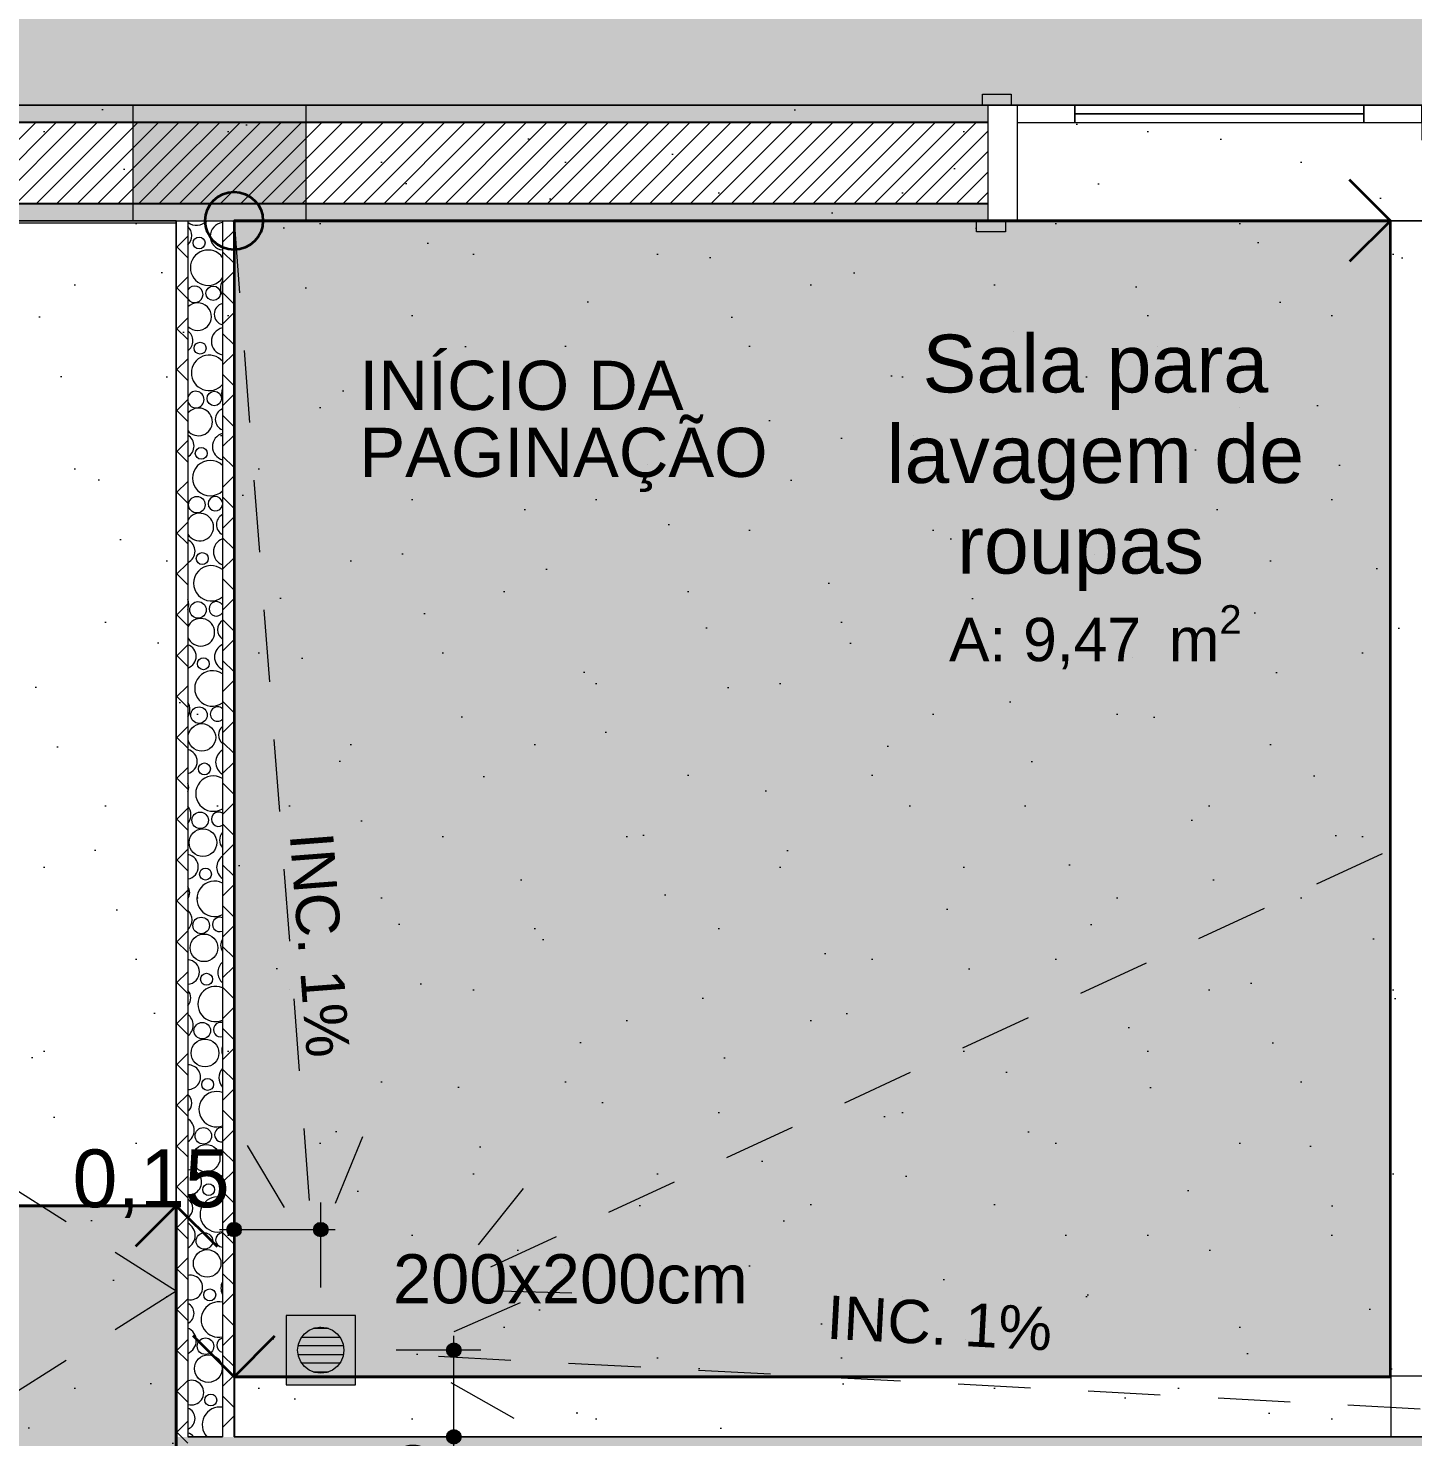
# Model space of a CAD drawing. Header units: metres. Extents: x -77 to -41.1, y -68 to -27.7.
# Drawn here: x -63.72 to -61.325, y -34.904 to -32.466 of the extents above; entities that cross this region are included whole.
import ezdxf
from ezdxf.enums import TextEntityAlignment as Align

# ---------------------------------------------------------------- set-up
doc = ezdxf.new("R2010")
doc.units = ezdxf.units.M
doc.header["$MEASUREMENT"] = 0
doc.linetypes.add('HIDDEN2', pattern=[0.1875, 0.125, -0.0625])
for name, color, linetype in [('Concreto moldado in loco_Pilares.IFC Model', 7, 'Continuous'), ('COTAS PISOS', 7, 'Continuous'), ('PAREDE CONSTRUIR', 7, 'Continuous'), ('Portas Archicad', 7, 'Continuous'), ('ZONA', 7, 'Continuous')]:
    doc.layers.add(name, color=color, linetype=linetype)
for name, color, linetype, lineweight in [('Concreto moldado in loco_Pilares.IFC Model_Caneta_No__241', 7, 'Continuous', 13), ('Concreto moldado in loco_Pilares.IFC Model_Caneta_No__4', 7, 'Continuous', 20), ('LAJES.EST_Caneta_No__241', 7, 'Continuous', 13), ('LAJES.EST_Caneta_No__96', 252, 'Continuous', 0), ('NOTAS PISOS_Caneta_No__98', 7, 'Continuous', 0), ('PAREDE CONSTRUIR_Caneta_No__241', 7, 'Continuous', 13), ('PAREDE CONSTRUIR_Caneta_No__3', 7, 'Continuous', 25), ('PAREDE CONSTRUIR_Caneta_No__83', 84, 'Continuous', 0), ('PAREDE CONSTRUIR_Caneta_No__96', 252, 'Continuous', 0), ('PISO_Caneta_No__1', 7, 'Continuous', 35), ('PISO_Caneta_No__241', 7, 'Continuous', 13), ('Portas Archicad_Caneta_No__241', 7, 'Continuous', 13), ('Portas Archicad_Caneta_No__96', 252, 'Continuous', 0), ('RALO_Caneta_No__96', 252, 'Continuous', 0), ('Selos de Zona Archicad_Caneta_No__11', 7, 'Continuous', 5)]:
    doc.layers.add(name, color=color, linetype=linetype, lineweight=lineweight)
for name, color, linetype, lineweight, true_color in [('COTAS PISOS_Caneta_No__25', 7, 'Continuous', 13, 0x982312), ('LAJES.EST_Caneta_No__18', 7, 'Continuous', 0, 0xdfdfdf), ('LAJES.EST_Caneta_No__254', 7, 'Continuous', 0, 0xd1c9ad), ('NOTAS PISOS_Caneta_No__12', 7, 'Continuous', 0, 0x030303), ('PISO_Caneta_No__24', 7, 'Continuous', 40, 0x851f10), ('PISO_Caneta_No__97', 7, 'Continuous', 5, 0x6b6b6b), ('Portas Archicad_Caneta_No__9', 7, 'Continuous', 5, 0x020202), ('RALO_Caneta_No__19', 7, 'Continuous', 0, 0xe9e9e9), ('ZONA_Caneta_No__56', 7, 'Continuous', 0, 0xffe495)]:
    doc.layers.add(name, color=color, linetype=linetype, lineweight=lineweight, true_color=true_color)
doc.styles.add('GENERATED_STYLE_1', font='arial.ttf')
doc.dimstyles.new('GENERATED_STYLE__1', dxfattribs={"dimtxt": 0.1, "dimasz": 0.0475, "dimexe": 0.18, "dimexo": 0.1, "dimgap": 0, "dimtad": 1, "dimtih": 1, "dimtoh": 1, "dimzin": 0, "dimdsep": 46, "dimtxsty": 'GENERATED_STYLE_1', "dimblk": 'ARROWHEAD_11', "dimblk1": 'ARROWHEAD_11', "dimblk2": 'ARROWHEAD_11', "dimcen": 0.09, "dimclrd": 256, "dimclre": 256, "dimclrt": 256, "dimadec": 0, "dimazin": 0, "dimtfac": 1, "dimtdec": 4, "dimtmove": 0, "dimatfit": 3, "dimfxl": 0, "dimtolj": 1, "dimtzin": 0, "dimarcsym": 0})
doc.dimstyles.new('GENERATED_STYLE__2', dxfattribs={"dimtxt": 0.1, "dimasz": 0.0475, "dimexe": 0.18, "dimexo": 0.1, "dimgap": 0, "dimtad": 1, "dimzin": 0, "dimdsep": 46, "dimtxsty": 'GENERATED_STYLE_1', "dimblk": 'ARROWHEAD_11', "dimblk1": 'ARROWHEAD_11', "dimblk2": 'ARROWHEAD_11', "dimcen": 0.09, "dimclrd": 256, "dimclre": 256, "dimclrt": 256, "dimadec": 0, "dimazin": 0, "dimtfac": 1, "dimtdec": 4, "dimtmove": 0, "dimatfit": 3, "dimfxl": 0, "dimtolj": 1, "dimtzin": 0, "dimarcsym": 0})
pattern_1 = [(45, (0, 0.5), (-0.159099, 0.159099), [0, -0.15, 0, -0.225]), (110, (0.5, 0.5), (0.21143084, 0.07695453), [0, -0.11, 0, -0.19])]
pattern_2 = [(45, (0, 0), (-0.0176776695, 0.0176776695), [])]
pattern_3 = [(45, (0, 0), (-0.03535534, 0.03535534), []), (135, (0, 0), (0.03535534, 0.03535534), [])]

# ---------------------------------------------------------------- blocks, each defined once
blk = doc.blocks.new('Sala para lavagem de roupas_9_18_3', base_point=(-61.8743, -33.2682))
at = {"layer": 'Selos de Zona Archicad_Caneta_No__11', "color": 7, "lineweight": 5, "insert": (-61.8743, -32.9967), "char_height": 0.1, "width": 1, "attachment_point": 2, "line_spacing_factor": 0.940154, "style": 'GENERATED_STYLE_1'}
blk.add_mtext('\\A1;{\\pqc;\\pt0,0.55;\\fArial|b0|i0|c0|p0;\\W1.000000;Sala para lavagem de roupas\\fArial|b0|i0|c0|p0;\\W1.000000;\\A1{\\H.66x;\\S^  ;}\\fArial|b0|i0|c0|p0;\\W1.000000;\\fArial|b0|i0|c0|p0;\\W1.000000;\\A1{\\H.66x;\\S^  ;}}', dxfattribs=at)
at = {"layer": 'Selos de Zona Archicad_Caneta_No__11', "color": 7, "lineweight": 5, "insert": (-61.8743, -33.4648), "char_height": 0.075, "attachment_point": 2, "style": 'GENERATED_STYLE_1'}
blk.add_mtext('\\A1;{\\pqc;\\pt0,0.55;\\fArial|b0|i0|c0|p0;\\W1.000000;A: 9,47\\fArial|b0|i0|c0|p0;\\W1.000000;\\A1{\\H.66x;\\S^  ;}\\fArial|b0|i0|c0|p0;\\W1.000000; m\\fArial|b0|i0|c0|p0;\\W1.000000;\\A1{\\H.66x;\\S2^  ;}}', dxfattribs=at)
blk = doc.blocks.new('Sliding Door 26_5')
at = {"layer": 'Portas Archicad_Caneta_No__241', "color": 7, "linetype": 'Continuous', "lineweight": 13}
for p, q in [((-0.75, 0), (-0.76, 0)), ((-0.75, 0), (-0.76, 0)), ((-0.75, -0.03), (-0.75, 0)), ((-0.75, -0.03), (-0.75, 0)), ((0.75, -0.03), (0.75, 0)), ((0.75, -0.03), (0.75, 0)), ((0.75, 0), (0.76, 0)), ((0.75, 0), (0.76, 0)), ((-0.75, -0.17), (-0.75, -0.03)), ((-0.75, -0.17), (-0.75, -0.03)), ((0.75, -0.17), (0.75, -0.03)), ((0.75, -0.17), (0.75, -0.03)), ((-0.75, -0.2), (-0.75, -0.17)), ((-0.75, -0.2), (-0.75, -0.17)), ((0.75, -0.2), (0.75, -0.17)), ((0.75, -0.2), (0.75, -0.17)), ((-0.75, -0.2), (-0.77, -0.2)), ((-0.75, -0.2), (-0.77, -0.2)), ((0.75, -0.2), (0.77, -0.2)), ((0.75, -0.2), (0.77, -0.2))]:
    blk.add_line(p, q, dxfattribs=at)
at = {"layer": 'Portas Archicad_Caneta_No__9', "color": 18, "linetype": 'Continuous', "lineweight": 5, "true_color": 0x020202}
for p, q in [((-0.71, 0.019), (-0.76, 0.019)), ((-0.76, 0.019), (-0.76, 0)), ((-0.76, 0), (-0.71, 0)), ((-0.7, 0), (-0.75, 0)), ((-0.75, 0), (-0.75, -0.2)), ((-0.71, 0), (-0.71, 0.019)), ((-0.7, -0.2), (-0.7, 0)), ((0, 0), (0.1, 0)), ((0, -0.03), (0, 0)), ((0.1, 0), (0.1, -0.03)), ((0.6, -0.03), (0.6, 0)), ((0.6, 0), (0.7, 0)), ((0.75, 0), (0.7, 0)), ((0.7, 0), (0.7, -0.2)), ((0.7, 0), (0.7, -0.03)), ((0.76, 0.019), (0.71, 0.019)), ((0.71, 0.019), (0.71, 0)), ((0.71, 0), (0.76, 0)), ((0.75, -0.2), (0.75, 0)), ((0.76, 0), (0.76, 0.019)), ((0.1, -0.015), (0.6, -0.015)), ((-0.7, -0.03), (-0.6, -0.03)), ((-0.7, -0.06), (-0.7, -0.03)), ((-0.6, -0.03), (-0.6, -0.06)), ((-0.6, -0.045), (-0.1, -0.045)), ((-0.1, -0.06), (-0.1, -0.03)), ((-0.1, -0.03), (0, -0.03)), ((0.1, -0.03), (0, -0.03)), ((0, -0.03), (0, -0.06)), ((0.7, -0.03), (0.6, -0.03)), ((-0.6, -0.06), (-0.7, -0.06)), ((0, -0.06), (-0.1, -0.06)), ((-0.72, -0.2), (-0.77, -0.2)), ((-0.77, -0.2), (-0.77, -0.219)), ((-0.77, -0.219), (-0.72, -0.219)), ((-0.75, -0.2), (-0.7, -0.2)), ((-0.72, -0.219), (-0.72, -0.2)), ((0.7, -0.2), (0.75, -0.2)), ((0.77, -0.2), (0.72, -0.2)), ((0.72, -0.2), (0.72, -0.219)), ((0.72, -0.219), (0.77, -0.219)), ((0.77, -0.219), (0.77, -0.2))]:
    blk.add_line(p, q, dxfattribs=at)
at = {"layer": 'Portas Archicad_Caneta_No__9', "color": 18, "linetype": 'Continuous', "lineweight": 5, "true_color": 0x020202, "flags": 128}
for points in [[(0.1, 0), (0.6, 0), (0.6, -0.015), (0.1, -0.015)], [(0.1, -0.015), (0.6, -0.015), (0.6, -0.03), (0.1, -0.03)], [(-0.6, -0.03), (-0.1, -0.03), (-0.1, -0.045), (-0.6, -0.045)], [(-0.6, -0.045), (-0.1, -0.045), (-0.1, -0.06), (-0.6, -0.06)]]:
    blk.add_lwpolyline(points, close=True, dxfattribs=at)
at = {"layer": 'Portas Archicad_Caneta_No__96', "color": 252, "linetype": 'Continuous', "lineweight": 0}
for p, q in [((-0.75, 0), (0.75, 0)), ((-0.75, -0.2), (0.75, -0.2))]:
    blk.add_line(p, q, dxfattribs=at)
blk = doc.blocks.new('*X123')
at = {"layer": 'PAREDE CONSTRUIR_Caneta_No__96', "color": 252, "linetype": 'Continuous', "lineweight": 0}
for centre, radius in [((-63.4245, -32.8381), 0.0103), ((-63.4001, -32.9252), 0.0125), ((-63.4227, -33.0201), 0.0103), ((-63.3982, -33.1072), 0.0125), ((-63.4208, -33.2021), 0.0103), ((-63.4283, -33.291), 0.0143), ((-63.419, -33.3841), 0.0103), ((-63.4264, -33.473), 0.0143), ((-63.4171, -33.5661), 0.0103), ((-63.4246, -33.655), 0.0143), ((-63.4197, -33.6937), 0.0239), ((-63.4153, -33.7481), 0.0103), ((-63.4227, -33.837), 0.0143), ((-63.4179, -33.8757), 0.0239), ((-63.4134, -33.9301), 0.0103), ((-63.4209, -34.019), 0.0143), ((-63.416, -34.0577), 0.0239), ((-63.4116, -34.1121), 0.0103), ((-63.419, -34.201), 0.0143), ((-63.4142, -34.2397), 0.0239), ((-63.4097, -34.2941), 0.0103), ((-63.4171, -34.383), 0.0143), ((-63.4123, -34.4217), 0.0239), ((-63.4079, -34.4761), 0.0103), ((-63.4153, -34.565), 0.0143), ((-63.4105, -34.6037), 0.0239), ((-63.406, -34.6581), 0.0103), ((-63.4134, -34.747), 0.0143), ((-63.4086, -34.7857), 0.0239), ((-63.4042, -34.8401), 0.0103)]:
    blk.add_circle(centre, radius, dxfattribs=at)
for centre, radius, start, end in [((-63.429, -32.7837), 0.0239, 231.1391, 317.8785), ((-63.3815, -32.8265), 0.0237, 96.0027, 263.9973), ((-63.4582, -32.8254), 0.0213, 312.1032, 47.8968), ((-63.4089, -32.8809), 0.0306, 35.3537, 324.6463), ((-63.432, -32.927), 0.0143, 212.9951, 147.0049), ((-63.3664, -32.9164), 0.0213, 145.7632, 214.2368), ((-63.4271, -32.9657), 0.0239, 225.1583, 134.8417), ((-63.3791, -32.9613), 0.0192, 104.6091, 255.3909), ((-63.4564, -33.0074), 0.0213, 305.6855, 54.3145), ((-63.3796, -33.0085), 0.0237, 100.5413, 259.4587), ((-63.4071, -33.0629), 0.0306, 40.9723, 319.0277), ((-63.4301, -33.109), 0.0143, 194.4406, 165.5594), ((-63.3645, -33.0984), 0.0213, 156.0432, 203.9568), ((-63.4253, -33.1477), 0.0239, 218.4761, 141.5239), ((-63.3773, -33.1433), 0.0192, 110.4193, 249.5807), ((-63.4545, -33.1894), 0.0213, 299.7491, 60.2509), ((-63.3778, -33.1905), 0.0237, 105.1481, 254.8519), ((-63.4052, -33.2449), 0.0306, 46.016, 313.984), ((-63.3964, -33.2892), 0.0125, 8.781, 351.219), ((-63.4234, -33.3297), 0.0239, 210.6175, 149.3825), ((-63.3754, -33.3253), 0.0192, 116.4587, 243.5413), ((-63.4527, -33.3714), 0.0213, 294.1465, 65.8535), ((-63.3759, -33.3725), 0.0237, 109.8577, 250.1423), ((-63.4034, -33.4269), 0.0306, 50.6625, 309.3375), ((-63.4659, -33.4635), 0.0237, 338.2132, 21.7868), ((-63.3945, -33.4712), 0.0125, 32.8165, 327.1835), ((-63.4216, -33.5117), 0.0239, 200.2313, 159.7687), ((-63.3736, -33.5073), 0.0192, 122.8347, 237.1653), ((-63.4508, -33.5534), 0.0213, 288.7802, 71.2198), ((-63.3741, -33.5545), 0.0237, 114.7119, 245.2881), ((-63.4015, -33.6089), 0.0306, 55.0181, 304.9819), ((-63.4641, -33.6455), 0.0237, 328.2336, 31.7664), ((-63.3926, -33.6532), 0.0125, 46.1684, 313.8316), ((-63.3717, -33.6893), 0.0192, 129.7085, 230.2915), ((-63.449, -33.7354), 0.0213, 283.5802, 76.4198), ((-63.3722, -33.7364), 0.0237, 119.7638, 240.2362), ((-63.4617, -33.7803), 0.0192, 337.7339, 22.2661), ((-63.3997, -33.7909), 0.0306, 59.1529, 300.8471), ((-63.4622, -33.8274), 0.0237, 320.5186, 39.4814), ((-63.3908, -33.8352), 0.0125, 56.9977, 303.0023), ((-63.3699, -33.8713), 0.0192, 137.3534, 222.6466), ((-63.4471, -33.9174), 0.0213, 278.4921, 81.5079), ((-63.3704, -33.9184), 0.0237, 125.0854, 234.9146), ((-63.3978, -33.9729), 0.0306, 63.1164, 296.8836), ((-63.4599, -33.9623), 0.0192, 325.9725, 34.0275), ((-63.4604, -34.0094), 0.0237, 313.9047, 46.0953), ((-63.3889, -34.0172), 0.0125, 66.6215, 293.3785), ((-63.368, -34.0533), 0.0192, 146.3266, 213.6734), ((-63.4453, -34.0994), 0.0213, 273.4709, 86.5291), ((-63.3685, -34.1004), 0.0237, 130.7808, 229.2192), ((-63.458, -34.1443), 0.0192, 317.0631, 42.9369), ((-63.396, -34.1549), 0.0306, 66.9453, 293.0547), ((-63.4585, -34.1914), 0.0237, 307.9585, 52.0415), ((-63.3871, -34.1992), 0.0125, 75.5855, 284.4145), ((-63.3662, -34.2353), 0.0192, 158.2603, 201.7397), ((-63.4434, -34.2814), 0.0213, 268.4762, 91.5238), ((-63.3667, -34.2824), 0.0237, 137.0154, 222.9846), ((-63.4562, -34.3263), 0.0192, 309.4526, 50.5474), ((-63.3941, -34.3369), 0.0306, 70.668, 289.332), ((-63.4567, -34.3734), 0.0237, 302.4606, 57.5394), ((-63.3852, -34.3812), 0.0125, 84.1994, 275.8006), ((-63.4415, -34.4633), 0.0213, 263.47, 96.53), ((-63.3648, -34.4644), 0.0237, 144.0869, 215.9131), ((-63.4543, -34.5083), 0.0192, 302.6003, 57.3997), ((-63.3922, -34.5189), 0.0306, 74.3077, 285.6923), ((-63.4548, -34.5554), 0.0237, 297.2807, 62.7193), ((-63.3834, -34.5632), 0.0125, 92.6825, 267.3175), ((-63.4397, -34.6453), 0.0213, 258.4129, 101.5871), ((-63.363, -34.6464), 0.0237, 152.6576, 207.3424), ((-63.4524, -34.6902), 0.0192, 296.2386, 63.7614), ((-63.3904, -34.7009), 0.0306, 77.8834, 282.1166), ((-63.453, -34.7374), 0.0237, 292.3324, 67.6676), ((-63.3815, -34.7452), 0.0125, 101.2255, 258.7745), ((-63.4378, -34.8273), 0.0213, 253.2624, 106.7376), ((-63.3885, -34.8829), 0.0306, 81.4118, 223.0007), ((-63.4506, -34.8722), 0.0192, 290.209, 69.791), ((-63.4511, -34.9194), 0.0237, 41.4862, 72.4457)]:
    blk.add_arc(centre, radius, start, end, dxfattribs=at)
blk = doc.blocks.new('Símbolo Inclinação 20_5')
at = {"layer": 'NOTAS PISOS_Caneta_No__98', "color": 7, "linetype": 'HIDDEN2', "lineweight": 0}
for p in [(2.8469, 0.1), (0, 0), (2.8469, -0.1)]:
    blk.add_line(p, (3.0469, 0), dxfattribs=at)
at = {"layer": 'NOTAS PISOS_Caneta_No__98', "color": 7, "linetype": 'HIDDEN2', "lineweight": 0, "style": 'GENERATED_STYLE_1'}
blk.add_attdef('txt', text='', height=0.075, dxfattribs=at).set_placement((0.8459, -0.0872), align=Align.BOTTOM_LEFT)
blk = doc.blocks.new('Símbolo Inclinação 20_6')
at = {"layer": 'NOTAS PISOS_Caneta_No__98', "color": 7, "linetype": 'HIDDEN2', "lineweight": 0}
for p in [(2.853, 0.1), (0, 0), (2.853, -0.1)]:
    blk.add_line(p, (3.053, 0), dxfattribs=at)
at = {"layer": 'NOTAS PISOS_Caneta_No__98', "color": 7, "linetype": 'HIDDEN2', "lineweight": 0, "style": 'GENERATED_STYLE_1'}
blk.add_attdef('txt', text='', height=0.075, rotation=180, dxfattribs=at).set_placement((2.3083, 0.0306), align=Align.BOTTOM_LEFT)
blk = doc.blocks.new('Símbolo Inclinação 20_20')
at = {"layer": 'NOTAS PISOS_Caneta_No__98', "color": 7, "linetype": 'HIDDEN2', "lineweight": 0}
for p in [(4.0665, 0.1), (0, 0), (4.0665, -0.1)]:
    blk.add_line(p, (4.2665, 0), dxfattribs=at)
at = {"layer": 'NOTAS PISOS_Caneta_No__98', "color": 7, "linetype": 'HIDDEN2', "lineweight": 0, "style": 'GENERATED_STYLE_1'}
blk.add_attdef('txt', text='', height=0.075, dxfattribs=at).set_placement((1.7706, -0.1245), align=Align.BOTTOM_LEFT)
blk = doc.blocks.new('Símbolo Inclinação 20_21')
at = {"layer": 'NOTAS PISOS_Caneta_No__98', "color": 7, "linetype": 'HIDDEN2', "lineweight": 0}
for p in [(2.464, 0.1), (0, 0), (2.464, -0.1)]:
    blk.add_line(p, (2.664, 0), dxfattribs=at)
at = {"layer": 'NOTAS PISOS_Caneta_No__98', "color": 7, "linetype": 'HIDDEN2', "lineweight": 0, "style": 'GENERATED_STYLE_1'}
blk.add_attdef('txt', text='', height=0.075, dxfattribs=at).set_placement((1.5417, 0.0441), align=Align.BOTTOM_LEFT)
blk = doc.blocks.new('Símbolo Inclinação 20_22')
at = {"layer": 'NOTAS PISOS_Caneta_No__98', "color": 7, "linetype": 'HIDDEN2', "lineweight": 0}
for p in [(1.5972, 0.1), (0, 0), (1.5972, -0.1)]:
    blk.add_line(p, (1.7972, 0), dxfattribs=at)
at = {"layer": 'NOTAS PISOS_Caneta_No__98', "color": 7, "linetype": 'HIDDEN2', "lineweight": 0, "style": 'GENERATED_STYLE_1'}
blk.add_attdef('txt', text='', height=0.075, rotation=180, dxfattribs=at).set_placement((1.4779, 0.0321), align=Align.BOTTOM_LEFT)
blk = doc.blocks.new('*D223')
at = {"layer": 'COTAS PISOS_Caneta_No__25', "linetype": 'Continuous', "lineweight": 13, "true_color": 0x982312}
for points in [[(-62.9964, -34.7538), (-62.9954, -34.7585), (-62.9927, -34.7626), (-62.9887, -34.7653), (-62.9839, -34.7663), (-62.9791, -34.7653), (-62.975, -34.7626), (-62.9723, -34.7585), (-62.9714, -34.7538), (-62.9723, -34.749), (-62.975, -34.7449), (-62.9791, -34.7422), (-62.9839, -34.7413), (-62.9887, -34.7422), (-62.9927, -34.7449), (-62.9954, -34.749)], [(-62.9964, -34.9038), (-62.9954, -34.9085), (-62.9927, -34.9126), (-62.9887, -34.9153), (-62.9839, -34.9163), (-62.9791, -34.9153), (-62.975, -34.9126), (-62.9723, -34.9085), (-62.9714, -34.9038), (-62.9723, -34.899), (-62.975, -34.8949), (-62.9791, -34.8922), (-62.9839, -34.8913), (-62.9887, -34.8922), (-62.9927, -34.8949), (-62.9954, -34.899)]]:
    blk.add_hatch(color=24, dxfattribs=at).paths.add_polyline_path(points)
at = {"layer": 'COTAS PISOS_Caneta_No__25', "color": 24, "linetype": 'Continuous', "lineweight": 13, "true_color": 0x982312}
for p, q in [((-62.9839, -34.7413), (-62.9839, -34.7288)), ((-62.9964, -34.7538), (-63.0839, -34.7538)), ((-62.937, -34.7538), (-62.9714, -34.7538)), ((-62.9839, -34.8913), (-62.9839, -34.7663)), ((-62.9964, -34.9038), (-63.0839, -34.9038)), ((-62.9839, -34.9288), (-62.9839, -34.9163)), ((-62.937, -34.9038), (-62.9714, -34.9038))]:
    blk.add_line(p, q, dxfattribs=at)
for centre in [(-62.9839, -34.7538), (-62.9839, -34.9038)]:
    blk.add_circle(centre, 0.0125, dxfattribs=at)
at = {"layer": 'COTAS PISOS_Caneta_No__25', "color": 24, "lineweight": 13, "true_color": 0x982312, "insert": (-63.0039, -35.1832), "char_height": 0.1, "attachment_point": 7, "rotation": 90, "style": 'GENERATED_STYLE_1'}
blk.add_mtext('\\A1;{\\pql;\\fArial|b0|i0|c0|p0;\\W1.000000;0,15}', dxfattribs=at)
blk = doc.blocks.new('ARROWHEAD_11')
at = {"color": 0, "linetype": 'Continuous', "lineweight": 0}
blk.add_line((0, 0), (-1, 0), dxfattribs=at)
at = {"color": 0, "linetype": 'Continuous', "lineweight": 0, "const_width": 0.25, "flags": 128}
blk.add_lwpolyline([(-0.125, 0, 1), (0.125, 0, 1)], format="xyb", close=True, dxfattribs=at)
blk = doc.blocks.new('*D224')
at = {"layer": 'COTAS PISOS_Caneta_No__25', "linetype": 'Continuous', "lineweight": 13, "true_color": 0x982312}
for points in [[(-63.3765, -34.5452), (-63.3755, -34.55), (-63.3728, -34.5541), (-63.3688, -34.5568), (-63.364, -34.5577), (-63.3592, -34.5568), (-63.3551, -34.5541), (-63.3524, -34.55), (-63.3515, -34.5452), (-63.3524, -34.5405), (-63.3551, -34.5364), (-63.3592, -34.5337), (-63.364, -34.5327), (-63.3688, -34.5337), (-63.3728, -34.5364), (-63.3755, -34.5405)], [(-63.2265, -34.5452), (-63.2255, -34.55), (-63.2228, -34.5541), (-63.2188, -34.5568), (-63.214, -34.5577), (-63.2092, -34.5568), (-63.2051, -34.5541), (-63.2024, -34.55), (-63.2015, -34.5452), (-63.2024, -34.5405), (-63.2051, -34.5364), (-63.2092, -34.5337), (-63.214, -34.5327), (-63.2188, -34.5337), (-63.2228, -34.5364), (-63.2255, -34.5405)]]:
    blk.add_hatch(color=24, dxfattribs=at).paths.add_polyline_path(points)
at = {"layer": 'COTAS PISOS_Caneta_No__25', "color": 24, "linetype": 'Continuous', "lineweight": 13, "true_color": 0x982312}
for p, q in [((-63.364, -34.5327), (-63.364, -34.4984)), ((-63.214, -34.5327), (-63.214, -34.4984)), ((-63.389, -34.5452), (-63.3765, -34.5452)), ((-63.364, -34.6452), (-63.364, -34.5577)), ((-63.3515, -34.5452), (-63.2265, -34.5452)), ((-63.214, -34.6452), (-63.214, -34.5577)), ((-63.2015, -34.5452), (-63.189, -34.5452))]:
    blk.add_line(p, q, dxfattribs=at)
for centre in [(-63.364, -34.5452), (-63.214, -34.5452)]:
    blk.add_circle(centre, 0.0125, dxfattribs=at)
at = {"layer": 'COTAS PISOS_Caneta_No__25', "color": 24, "lineweight": 13, "true_color": 0x982312, "insert": (-63.6434, -34.5252), "char_height": 0.1, "attachment_point": 7, "style": 'GENERATED_STYLE_1'}
blk.add_mtext('\\A1;{\\pql;\\fArial|b0|i0|c0|p0;\\W1.000000;0,15}', dxfattribs=at)
blk = doc.blocks.new('Rectangular Floor Drain 26')
at = {"layer": 'RALO_Caneta_No__19', "linetype": 'Continuous', "lineweight": 0, "true_color": 0xe9e9e9}
h = blk.add_hatch(color=254, dxfattribs=at)
h.paths.add_polyline_path([(-0.06, 0.06), (-0.06, -0.06), (0.06, -0.06), (0.06, 0.06)])
h.paths.add_polyline_path([(0.04, 0), (0.0386, -0.0104), (0.0346, -0.02), (0.0283, -0.0283), (0.02, -0.0346), (0.0104, -0.0386), (0, -0.04), (-0.0104, -0.0386), (-0.02, -0.0346), (-0.0283, -0.0283), (-0.0346, -0.02), (-0.0386, -0.0104), (-0.04, 0), (-0.0386, 0.0104), (-0.0346, 0.02), (-0.0283, 0.0283), (-0.02, 0.0346), (-0.0104, 0.0386), (0, 0.04), (0.0104, 0.0386), (0.02, 0.0346), (0.0283, 0.0283), (0.0346, 0.02), (0.0386, 0.0104)], flags=0)
for points in [[(-0.0283, 0.0283), (-0.0327, 0.0225), (0.0327, 0.0225), (0.0283, 0.0283), (0.02, 0.0346), (0.0131, 0.0375), (-0.0131, 0.0375), (-0.02, 0.0346)], [(-0.0131, 0.0375), (0.0131, 0.0375), (0.0104, 0.0386), (0, 0.04), (-0.0104, 0.0386)], [(-0.039, 0.0075), (-0.04, 0), (-0.039, -0.0075), (0.039, -0.0075), (0.04, 0), (0.039, 0.0075)], [(-0.0386, 0.0104), (-0.039, 0.0075), (0.039, 0.0075), (0.0386, 0.0104), (0.0346, 0.02), (0.0327, 0.0225), (-0.0327, 0.0225), (-0.0346, 0.02)], [(-0.039, -0.0075), (-0.0386, -0.0104), (-0.0346, -0.02), (-0.0327, -0.0225), (0.0327, -0.0225), (0.0346, -0.02), (0.0386, -0.0104), (0.039, -0.0075)], [(-0.0327, -0.0225), (-0.0283, -0.0283), (-0.02, -0.0346), (-0.0131, -0.0375), (0.0131, -0.0375), (0.02, -0.0346), (0.0283, -0.0283), (0.0327, -0.0225)], [(0.0131, -0.0375), (-0.0131, -0.0375), (-0.0104, -0.0386), (0, -0.04), (0.0104, -0.0386)]]:
    blk.add_hatch(color=254, dxfattribs=at).paths.add_polyline_path(points)
at = {"layer": 'RALO_Caneta_No__96', "color": 252, "linetype": 'Continuous', "lineweight": 0}
for p, q in [((-0.06, 0.06), (-0.06, -0.06)), ((0.06, 0.06), (-0.06, 0.06)), ((0.06, -0.06), (0.06, 0.06)), ((-0.0346, 0.02), (-0.0283, 0.0283)), ((-0.0283, 0.0283), (-0.02, 0.0346)), ((-0.02, 0.0346), (-0.0104, 0.0386)), ((0.0131, 0.0375), (-0.0131, 0.0375)), ((-0.0104, 0.0386), (0, 0.04)), ((0, 0.04), (0.0104, 0.0386)), ((0.0104, 0.0386), (0.02, 0.0346)), ((0.02, 0.0346), (0.0283, 0.0283)), ((0.0283, 0.0283), (0.0346, 0.02)), ((-0.04, 0), (-0.0386, 0.0104)), ((-0.0386, -0.0104), (-0.04, 0)), ((0.039, 0.0075), (-0.039, 0.0075)), ((-0.0386, 0.0104), (-0.0346, 0.02)), ((-0.0327, 0.0225), (0.0327, 0.0225)), ((0.0346, 0.02), (0.0386, 0.0104)), ((0.0386, 0.0104), (0.04, 0)), ((0.04, 0), (0.0386, -0.0104)), ((-0.039, -0.0075), (0.039, -0.0075)), ((-0.0346, -0.02), (-0.0386, -0.0104)), ((-0.0283, -0.0283), (-0.0346, -0.02)), ((0.0327, -0.0225), (-0.0327, -0.0225)), ((0.0346, -0.02), (0.0283, -0.0283)), ((0.0386, -0.0104), (0.0346, -0.02)), ((-0.02, -0.0346), (-0.0283, -0.0283)), ((-0.0104, -0.0386), (-0.02, -0.0346)), ((-0.0131, -0.0375), (0.0131, -0.0375)), ((0, -0.04), (-0.0104, -0.0386)), ((0.0104, -0.0386), (0, -0.04)), ((0.02, -0.0346), (0.0104, -0.0386)), ((0.0283, -0.0283), (0.02, -0.0346)), ((-0.06, -0.06), (0.06, -0.06))]:
    blk.add_line(p, q, dxfattribs=at)
blk = doc.blocks.new('símbolo_paginação de piso(1)(1)')
at = {"layer": 'PISO_Caneta_No__24', "linetype": 'Continuous', "lineweight": 0, "true_color": 0x210704}
blk.add_hatch(color=18, dxfattribs=at).paths.add_polyline_path([(2, 2), (0, 2), (0, 0), (2, 0)])
at = {"layer": 'PISO_Caneta_No__1', "color": 7, "linetype": 'Continuous', "lineweight": 35}
for p, q in [((0, 2), (-0.0707, 1.9293)), ((0, 0), (0, 2)), ((0, 2), (0.0707, 1.9293)), ((2, 0), (1.9293, 0.0707)), ((0, 0), (2, 0)), ((2, 0), (1.9293, -0.0707))]:
    blk.add_line(p, q, dxfattribs=at)
at = {"layer": 'PISO_Caneta_No__1', "color": 7, "linetype": 'Continuous', "lineweight": 35, "flags": 128}
blk.add_lwpolyline([(2, 2), (0, 2), (0, 0), (2, 0)], close=True, dxfattribs=at)
at = {"layer": 'PISO_Caneta_No__1', "color": 7, "linetype": 'Continuous', "lineweight": 35}
blk.add_circle((0, 0), 0.05, dxfattribs=at)

msp = doc.modelspace()

# ---------------------------------------------------------------- hatches: boundary and pattern name
at = {"layer": 'Concreto moldado in loco_Pilares.IFC Model', "linetype": 'Continuous', "lineweight": 0, "true_color": 0x000000}
msp.add_hatch(color=18, dxfattribs=at).paths.add_polyline_path([(-63.539, -32.5997), (-63.539, -32.7997), (-63.239, -32.7997), (-63.239, -32.5997)])
at = {"layer": 'LAJES.EST_Caneta_No__18', "linetype": 'Continuous', "lineweight": 0, "true_color": 0xdfdfdf}
h = msp.add_hatch(dxfattribs=at)
h.set_pattern_fill('Piso_Externo__0003', color=254, style=0, pattern_type=2)
h.set_pattern_definition([(45, (0, 0.6), (-0.1909188, 0.1909188), [0, -0.18, 0, -0.27]), (110, (0.6, 0.6), (0.253717, 0.09234544), [0, -0.132, 0, -0.228])])
h.paths.add_polyline_path([(-76.514, -65.1016), (-73.814, -65.1016, -0.414214), (-75.814, -67.1016), (-66.814, -67.1016, -0.414214), (-68.814, -65.1016), (-68.814, -62.301), (-68.814, -45.4002, -0.414214), (-66.514, -43.1002), (-65.914, -43.1002), (-65.914, -42.3002), (-66.514, -42.3002), (-66.514, -38.2041), (-65.114, -38.2041), (-65.114, -36.7038), (-66.514, -36.7038), (-66.514, -32.5997), (-65.114, -32.5997), (-56.714, -32.5997), (-53.814, -32.5997), (-44.014, -32.5997), (-44.014, -42.3002), (-53.814, -42.3002), (-53.814, -47.1002), (-44.014, -47.1002), (-44.014, -50.8516), (-45.6136, -50.8516), (-45.6136, -52.3506), (-44.014, -52.3506), (-44.014, -60.3006), (-48.9163, -60.3006), (-48.9163, -61.1006), (-44.3609, -61.1006), (-44.3609, -67.1016), (-44.014, -67.1016), (-41.514, -67.1016), (-41.514, -28.1016), (-41.714, -28.1016), (-41.714, -60.3006), (-43.014, -60.3006), (-43.014, -30.0016), (-66.514, -30.0016), (-66.514, -28.1016), (-76.514, -28.1016)])
h.paths.add_polyline_path([(-73.814, -45.1016), (-76.314, -45.1016), (-76.314, -43.0892), (-75.7984, -43.0908, -0.414214), (-73.8139, -45.0876)], flags=0)
h.paths.add_polyline_path([(-73.814, -45.5846, -0.009328), (-73.814, -45.6604)], flags=0)
h.paths.add_polyline_path([(-52.814, -46.3002), (-52.814, -43.1002), (-44.014, -43.1002), (-44.014, -46.3002)], flags=0)
h.paths.add_polyline_path([(-67.714, -34.1), (-76.314, -34.1), (-76.314, -32.5997), (-67.714, -32.5997)], flags=0)
at = {"layer": 'LAJES.EST_Caneta_No__254', "linetype": 'Continuous', "lineweight": 0, "true_color": 0xd1c9ad}
h = msp.add_hatch(dxfattribs=at)
h.set_pattern_fill('Haie_OD_0003', color=9, style=0, pattern_type=2)
h.set_pattern_definition(pattern_1)
h.paths.add_polyline_path([(-65.114, -47.1002), (-66.514, -47.1002), (-66.514, -60.3006), (-56.514, -60.3006), (-44.014, -60.3006), (-44.014, -56.6006), (-50.5957, -56.6006), (-50.5957, -54.2479), (-52.6157, -54.2479), (-52.6157, -52.5506), (-50.5957, -52.5506), (-45.6136, -52.5506), (-45.6136, -50.8516), (-44.014, -50.8516), (-44.014, -47.1002), (-53.814, -47.1002), (-53.814, -42.3002), (-44.014, -42.3002), (-44.014, -37.1002), (-51.174, -37.1002), (-51.174, -32.5997), (-53.814, -32.5997), (-56.714, -32.5997), (-58.7637, -32.5997), (-58.7637, -34.9038), (-63.464, -34.9038), (-63.464, -36.5038), (-65.114, -36.5038), (-65.114, -38.4037), (-63.464, -38.4037), (-63.464, -42.1002), (-65.114, -42.1002), (-65.114, -42.3002)])
h.paths.add_polyline_path([(-60.5596, -42.1002), (-60.5596, -38.4037), (-58.8637, -38.4037), (-58.8637, -42.1002)], flags=0)
h.paths.add_polyline_path([(-59.064, -48.7001), (-59.064, -47.3002), (-56.714, -47.3002), (-56.714, -48.7001)], flags=0)
at = {"layer": 'LAJES.EST_Caneta_No__96', "linetype": 'Continuous', "lineweight": 0}
h = msp.add_hatch(dxfattribs=at)
h.set_pattern_fill('Haie_OD_0003', color=252, style=0, pattern_type=2)
h.set_pattern_definition(pattern_1)
h.paths.add_polyline_path([(-66.514, -36.7038), (-65.114, -36.7038), (-65.114, -36.5038), (-63.464, -36.5038), (-63.464, -34.9038), (-58.8637, -34.9038), (-58.8637, -32.5997), (-66.514, -32.5997), (-66.514, -32.7997), (-66.514, -36.5038)])
at = {"layer": 'PAREDE CONSTRUIR', "linetype": 'Continuous', "lineweight": 0, "true_color": 0xffffff}
for points in [[(-63.464, -32.5997), (-65.414, -32.5997), (-65.414, -32.6297), (-63.464, -32.6297)], [(-63.464, -32.5997), (-63.464, -32.6297), (-62.0597, -32.6297), (-62.0597, -32.5997)], [(-65.414, -32.7997), (-63.464, -32.7997), (-63.464, -32.7697), (-65.414, -32.7697)], [(-62.0597, -32.7697), (-63.464, -32.7697), (-63.464, -32.7997), (-62.0597, -32.7997)]]:
    msp.add_hatch(color=7, dxfattribs=at).paths.add_polyline_path(points)
at = {"layer": 'PAREDE CONSTRUIR', "linetype": 'Continuous', "lineweight": 0, "true_color": 0x000000}
h = msp.add_hatch(dxfattribs=at)
h.set_pattern_fill('common_brick_0003', color=18, style=0, pattern_type=2)
h.set_pattern_definition(pattern_2)
h.paths.add_polyline_path([(-65.414, -32.6897), (-65.414, -32.7497), (-65.414, -32.7697), (-63.464, -32.7697), (-63.464, -32.6297), (-65.414, -32.6297)])
h = msp.add_hatch(dxfattribs=at)
h.set_pattern_fill('common_brick_0003', color=18, style=0, pattern_type=2)
h.set_pattern_definition(pattern_2)
h.paths.add_polyline_path([(-63.464, -32.6297), (-63.464, -32.7697), (-62.0597, -32.7697), (-62.0597, -32.6297)])
at = {"layer": 'PAREDE CONSTRUIR_Caneta_No__83', "linetype": 'Continuous', "lineweight": 0}
h = msp.add_hatch(dxfattribs=at)
h.set_pattern_fill('Placomur_0003', color=84, style=0, pattern_type=2)
h.set_pattern_definition(pattern_3)
h.paths.add_polyline_path([(-63.464, -32.7997), (-63.464, -34.9038), (-63.444, -34.9038), (-63.444, -32.7997)])
h = msp.add_hatch(dxfattribs=at)
h.set_pattern_fill('Placomur_0003', color=84, style=0, pattern_type=2)
h.set_pattern_definition(pattern_3)
h.paths.add_polyline_path([(-63.384, -32.7997), (-63.384, -34.9038), (-63.364, -34.9038), (-63.364, -32.7997)])
h = msp.add_hatch(dxfattribs=at)
h.set_pattern_fill('Placomur_0003', color=84, style=0, pattern_type=2)
h.set_pattern_definition(pattern_3)
h.paths.add_polyline_path([(-63.444, -34.9038), (-63.464, -34.9038), (-63.444, -34.9238)])
h = msp.add_hatch(dxfattribs=at)
h.set_pattern_fill('Placomur_0003', color=84, style=0, pattern_type=2)
h.set_pattern_definition(pattern_3)
h.paths.add_polyline_path([(-63.464, -34.9238), (-63.444, -34.9238), (-63.464, -34.9038)])
at = {"layer": 'PISO_Caneta_No__97', "linetype": 'Continuous', "lineweight": 5, "true_color": 0x6b6b6b}
h = msp.add_hatch(dxfattribs=at)
h.set_pattern_fill('Ceramica_200_x_200_0003', color=251, style=0, pattern_type=2)
h.set_pattern_definition([(0, (-63.464, -36.5038), (0, 2), []), (90, (-63.464, -36.5038), (-2, 0), [])])
h.paths.add_polyline_path([(-66.314, -36.5038), (-63.464, -36.5038), (-63.464, -32.7997), (-66.314, -32.7997)])
h = msp.add_hatch(dxfattribs=at)
h.set_pattern_fill('Ceramica_200_x_200_0003', color=251, style=0, pattern_type=2)
h.set_pattern_definition([(0, (-63.364, -32.7997), (0, 2), []), (90, (-63.364, -32.7997), (-2, 0), [])])
h.paths.add_polyline_path([(-63.364, -34.9038), (-63.364, -32.7997), (-58.8637, -32.7997), (-58.8637, -34.9038)])

# ---------------------------------------------------------------- linework, layer by layer
at = {"layer": 'Concreto moldado in loco_Pilares.IFC Model_Caneta_No__241', "color": 7, "linetype": 'Continuous', "lineweight": 13, "flags": 128}
msp.add_lwpolyline([(-63.539, -32.5997), (-63.539, -32.7997), (-63.239, -32.7997), (-63.239, -32.5997)], close=True, dxfattribs=at)
at = {"layer": 'Concreto moldado in loco_Pilares.IFC Model_Caneta_No__4', "color": 7, "linetype": 'Continuous', "lineweight": 20, "flags": 128}
msp.add_lwpolyline([(-63.539, -32.5997), (-63.539, -32.7997), (-63.239, -32.7997), (-63.239, -32.5997)], close=True, dxfattribs=at)
at = {"layer": 'LAJES.EST_Caneta_No__241', "color": 7, "linetype": 'Continuous', "lineweight": 13, "flags": 128}
for points in [[(-58.8637, -34.9038), (-58.8637, -32.5997), (-66.514, -32.5997), (-66.514, -32.7997), (-66.514, -36.5038), (-66.514, -36.7038)], [(-65.914, -42.3002), (-66.514, -42.3002), (-66.514, -38.2041), (-65.114, -38.2041), (-65.114, -36.7038), (-66.514, -36.7038), (-66.514, -32.5997), (-65.114, -32.5997), (-56.714, -32.5997), (-53.814, -32.5997), (-44.014, -32.5997), (-44.014, -42.3002), (-53.814, -42.3002), (-53.814, -47.1002), (-44.014, -47.1002), (-44.014, -50.8516), (-45.6136, -50.8516), (-45.6136, -52.3506), (-44.014, -52.3506), (-44.014, -60.3006), (-48.9163, -60.3006)], [(-65.914, -42.3002), (-66.514, -42.3002), (-66.514, -38.2041), (-65.114, -38.2041), (-65.114, -36.7038), (-66.514, -36.7038), (-66.514, -32.5997), (-65.114, -32.5997), (-56.714, -32.5997), (-53.814, -32.5997), (-44.014, -32.5997), (-44.014, -42.3002), (-53.814, -42.3002), (-53.814, -47.1002), (-44.014, -47.1002), (-44.014, -50.8516), (-45.6136, -50.8516), (-45.6136, -52.3506), (-44.014, -52.3506), (-44.014, -60.3006), (-48.9163, -60.3006)], [(-65.914, -42.3002), (-66.514, -42.3002), (-66.514, -38.2041), (-65.114, -38.2041), (-65.114, -36.7038), (-66.514, -36.7038), (-66.514, -32.5997), (-65.114, -32.5997), (-56.714, -32.5997), (-53.814, -32.5997), (-44.014, -32.5997), (-44.014, -42.3002), (-53.814, -42.3002), (-53.814, -47.1002), (-44.014, -47.1002), (-44.014, -50.8516), (-45.6136, -50.8516), (-45.6136, -52.3506), (-44.014, -52.3506), (-44.014, -60.3006), (-48.9163, -60.3006)], [(-65.914, -42.3002), (-66.514, -42.3002), (-66.514, -38.2041), (-65.114, -38.2041), (-65.114, -36.7038), (-66.514, -36.7038), (-66.514, -32.5997), (-65.114, -32.5997), (-56.714, -32.5997), (-53.814, -32.5997), (-44.014, -32.5997), (-44.014, -42.3002), (-53.814, -42.3002), (-53.814, -47.1002), (-44.014, -47.1002), (-44.014, -50.8516), (-45.6136, -50.8516), (-45.6136, -52.3506), (-44.014, -52.3506), (-44.014, -60.3006), (-48.9163, -60.3006)], [(-65.914, -42.3002), (-66.514, -42.3002), (-66.514, -38.2041), (-65.114, -38.2041), (-65.114, -36.7038), (-66.514, -36.7038), (-66.514, -32.5997), (-65.114, -32.5997), (-56.714, -32.5997), (-53.814, -32.5997), (-44.014, -32.5997), (-44.014, -42.3002), (-53.814, -42.3002), (-53.814, -47.1002), (-44.014, -47.1002), (-44.014, -50.8516), (-45.6136, -50.8516), (-45.6136, -52.3506), (-44.014, -52.3506), (-44.014, -60.3006), (-48.9163, -60.3006)]]:
    msp.add_lwpolyline(points, dxfattribs=at)
at = {"layer": 'PAREDE CONSTRUIR_Caneta_No__241', "color": 7, "linetype": 'Continuous', "lineweight": 13}
for p, q in [((-62.0597, -32.5997), (-62.0697, -32.5997)), ((-62.0597, -32.6297), (-62.0597, -32.5997)), ((-62.0597, -32.7697), (-62.0597, -32.6297)), ((-62.0597, -32.7997), (-62.0597, -32.7697)), ((-63.444, -32.7997), (-63.444, -34.9038)), ((-63.384, -32.7997), (-63.384, -34.9038)), ((-62.0597, -32.7997), (-62.0797, -32.7997))]:
    msp.add_line(p, q, dxfattribs=at)
at = {"layer": 'PAREDE CONSTRUIR_Caneta_No__241', "color": 7, "linetype": 'Continuous', "lineweight": 13, "flags": 128}
for points in [[(-63.464, -32.5997), (-65.414, -32.5997)], [(-62.0597, -32.5997), (-63.464, -32.5997)], [(-65.414, -32.7997), (-63.464, -32.7997)], [(-63.464, -32.7997), (-62.0597, -32.7997)], [(-63.464, -32.7997), (-63.444, -32.7997)], [(-63.464, -32.7997), (-63.464, -34.9038)], [(-63.444, -32.7997), (-63.384, -32.7997)], [(-63.384, -32.7997), (-63.364, -32.7997)], [(-63.364, -34.9038), (-63.364, -32.7997)], [(-63.464, -34.9038), (-63.464, -36.5038)], [(-63.384, -34.9038), (-63.444, -34.9038)], [(-63.444, -34.9038), (-63.384, -34.9038)], [(-60.2071, -34.9038), (-63.364, -34.9038)]]:
    msp.add_lwpolyline(points, dxfattribs=at)
at = {"layer": 'PAREDE CONSTRUIR_Caneta_No__3', "color": 7, "linetype": 'Continuous', "lineweight": 25}
for p, q in [((-63.464, -32.6297), (-65.414, -32.6297)), ((-62.0597, -32.6297), (-63.464, -32.6297)), ((-65.414, -32.7697), (-63.464, -32.7697)), ((-63.464, -32.7697), (-62.0597, -32.7697))]:
    msp.add_line(p, q, dxfattribs=at)
at = {"layer": 'PISO_Caneta_No__241', "color": 7, "linetype": 'Continuous', "lineweight": 13, "flags": 128}
for points in [[(-66.314, -36.5038), (-63.464, -36.5038), (-63.464, -32.7997), (-66.314, -32.7997)], [(-63.364, -34.9038), (-63.364, -32.7997), (-58.8637, -32.7997), (-58.8637, -34.9038)]]:
    msp.add_lwpolyline(points, close=True, dxfattribs=at)
at = {"layer": 'ZONA_Caneta_No__56', "color": 41, "linetype": 'Continuous', "lineweight": 0, "true_color": 0xffe495, "flags": 128}
for points in [[(-63.464, -32.8037), (-66.314, -32.8037), (-66.314, -36.5038), (-63.464, -36.5038)], [(-58.8637, -34.9038), (-58.8637, -32.7997), (-63.364, -32.7997), (-63.364, -34.9038)]]:
    msp.add_lwpolyline(points, close=True, dxfattribs=at)

# ---------------------------------------------------------------- block references
at = {"layer": 'NOTAS PISOS_Caneta_No__98', "color": 7, "linetype": 'HIDDEN2', "lineweight": 0, "xscale": -1, "rotation": 24.89054862677655}
msp.add_blockref('Símbolo Inclinação 20_20', (-59.1332, -32.8531), dxfattribs=at)
at = {"layer": 'NOTAS PISOS_Caneta_No__98', "color": 7, "linetype": 'HIDDEN2', "lineweight": 0}
ref = msp.add_blockref('Símbolo Inclinação 20_22', (-63.364, -32.7997), dxfattribs=dict(at, xscale=-1, rotation=94.38960045358377))
ref.add_attrib('txt', 'INC. 1%', dxfattribs={"color": 7, "linetype": 'HIDDEN2', "lineweight": 0, "height": 0.075, "rotation": 274.3896, "style": 'GENERATED_STYLE_1'}).set_placement((-63.2604, -34.2515), align=Align.BOTTOM_RIGHT)
ref = msp.add_blockref('Símbolo Inclinação 20_6', (-63.464, -34.6517), dxfattribs=dict(at, rotation=147.76426378082))
ref.add_attrib('txt', 'INC. 1%', dxfattribs={"color": 7, "linetype": 'HIDDEN2', "lineweight": 0, "height": 0.075, "rotation": 327.7643, "style": 'GENERATED_STYLE_1'}).set_placement((-65.4208, -33.4049), align=Align.BOTTOM_LEFT)
ref = msp.add_blockref('Símbolo Inclinação 20_5', (-63.464, -34.6517), dxfattribs=dict(at, xscale=-1, rotation=32.23573621917998))
ref.add_attrib('txt', 'INC. 1%', dxfattribs={"color": 7, "linetype": 'HIDDEN2', "lineweight": 0, "height": 0.075, "rotation": 32.2357, "style": 'GENERATED_STYLE_1'}).set_placement((-64.8833, -35.698), align=Align.BOTTOM_RIGHT)
ref = msp.add_blockref('Símbolo Inclinação 20_21', (-60.4139, -34.9038), dxfattribs=dict(at, xscale=-1, rotation=356.9335878592842))
ref.add_attrib('txt', 'INC. 1%', dxfattribs={"color": 7, "linetype": 'HIDDEN2', "lineweight": 0, "height": 0.075, "rotation": 356.9336, "style": 'GENERATED_STYLE_1'}).set_placement((-61.9522, -34.7772), align=Align.BOTTOM_RIGHT)
at = {"layer": 'PAREDE CONSTRUIR', "color": 7, "lineweight": 13}
msp.add_blockref('*X123', (0, 0), dxfattribs=at)
at = {"layer": 'PISO_Caneta_No__1', "color": 7, "linetype": 'Continuous', "lineweight": 35, "rotation": 270}
msp.add_blockref('símbolo_paginação de piso(1)(1)', (-63.364, -32.7997), dxfattribs=at)
at = {"layer": 'PISO_Caneta_No__1', "color": 7, "linetype": 'Continuous', "lineweight": 35, "xscale": -1}
msp.add_blockref('símbolo_paginação de piso(1)(1)', (-63.464, -36.5038), dxfattribs=at)
at = {"layer": 'Portas Archicad', "color": 252, "linetype": 'Continuous', "lineweight": 0, "xscale": -1}
msp.add_blockref('Sliding Door 26_5', (-61.3097, -32.5997), dxfattribs=at)
at = {"layer": 'RALO_Caneta_No__96', "color": 252, "linetype": 'Continuous', "lineweight": 0, "rotation": 180.0001905508873}
msp.add_blockref('Rectangular Floor Drain 26', (-63.214, -34.7538), dxfattribs=at)
at = {"layer": 'ZONA', "color": 7, "linetype": 'Continuous', "lineweight": 0}
msp.add_blockref('Sala para lavagem de roupas_9_18_3', (-61.8743, -33.2682), dxfattribs=at)

# ---------------------------------------------------------------- texts
at = {"layer": 'NOTAS PISOS_Caneta_No__12', "color": 18, "linetype": 'Continuous', "lineweight": 0, "true_color": 0x030303, "insert": (-63.1472, -33.2691), "char_height": 0.085, "attachment_point": 7, "line_spacing_factor": 0.81868, "style": 'GENERATED_STYLE_1'}
msp.add_mtext('\\A1;{\\pql;\\fArial|b0|i0|c0|p0;\\W1.000000;INÍCIO DA\\P\\pql;\\fArial|b0|i0|c0|p0;\\W1.000000;PAGINAÇÃO}', dxfattribs=at)
at = {"layer": 'NOTAS PISOS_Caneta_No__12', "color": 18, "linetype": 'Continuous', "lineweight": 0, "true_color": 0x030303, "insert": (-63.0892, -34.5878), "char_height": 0.085, "attachment_point": 1, "style": 'GENERATED_STYLE_1'}
msp.add_mtext('\\A1;{\\pql;\\fArial|b0|i0|c0|p0;\\W1.000000;20\\fArial|b0|i0|c0|p0;\\W1.000000;0x\\fArial|b0|i0|c0|p0;\\W1.000000;20\\fArial|b0|i0|c0|p0;\\W1.000000;0cm}', dxfattribs=at)

# ---------------------------------------------------------------- dimensions: what is measured, and where the dimension line sits
at = {"layer": 'COTAS PISOS', "color": 24, "linetype": 'Continuous', "lineweight": 13, "true_color": 0x982312}
dim = msp.add_linear_dim(base=(-63.214, -34.5452), p1=(-63.364, -34.9038), p2=(-63.214, -34.7538), dimstyle='GENERATED_STYLE__1', dxfattribs=at)
dim.commit()
dim.dimension.update_dxf_attribs({"geometry": '*D224', "text_midpoint": (-63.5139, -34.4752), "dimtype": 160})
dim = msp.add_linear_dim(base=(-62.9839, -34.7538), p1=(-63.364, -34.9038), p2=(-63.214, -34.7538), angle=90, dimstyle='GENERATED_STYLE__2', dxfattribs=at)
dim.commit()
dim.dimension.update_dxf_attribs({"geometry": '*D223', "text_midpoint": (-63.0539, -35.0537), "dimtype": 160, "text_rotation": 90})

doc.saveas('drawing.dxf')
